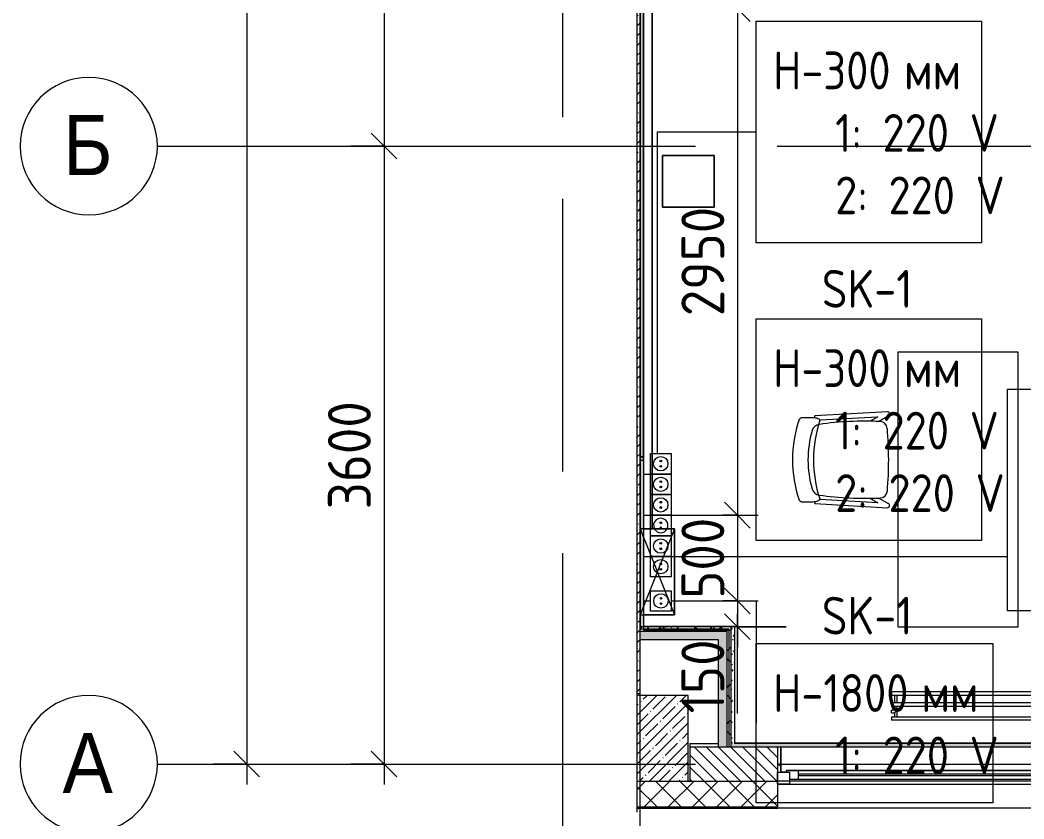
# Model space of a CAD drawing. Header units: millimetres. Extents: x 35147 to 231677, y -8553 to 29000.
# Drawn here: x 35147 to 40996, y -320 to 4334 of the extents above; entities that cross this region are included whole.
import ezdxf

# ---------------------------------------------------------------- set-up
doc = ezdxf.new("R2010")
doc.units = ezdxf.units.MM
doc.linetypes.add('Осевая', pattern=[3175, 635, -476.25, 1587.5, -476.25])
for name, color, linetype, lineweight in [('A-ANNO-DIMS', 7, 'Continuous', 9), ('A-ANNO-DIMS-100', 7, 'Continuous', 9), ('A-DETL-GENF', 7, 'Continuous', 9), ('A-GLAZ', 7, 'Continuous', 9), ('A-GLAZ-1', 7, 'Continuous', 13), ('A-WALL', 7, 'Continuous', 9), ('E-ELEC-FIXT-IDEN', 7, 'Continuous', 9), ('I-FURN', 7, 'Continuous', 9), ('I-WALL', 7, 'Continuous', 9), ('M-EQPM', 7, 'Continuous', 9), ('S-COLS', 7, 'Continuous', 9), ('Оси', 7, 'Continuous', 9), ('Оси-1', 7, 'Continuous', 20), ('Оси-2', 7, 'Осевая', 9), ('Электрические приборы', 7, 'Continuous', 9)]:
    doc.layers.add(name, color=color, linetype=linetype, lineweight=lineweight)
for name, color, linetype, lineweight, true_color in [('A-WALL-1', 7, 'Continuous', 9, 0x3c3c3c), ('A-WALL-FNSH-1', 7, 'Continuous', 9, 0x3c3c3c), ('I-FURN-1', 7, 'Continuous', 9, 0xf0f0f0), ('Оси розеток', 7, 'Continuous', 9, 0xff1e23)]:
    doc.layers.add(name, color=color, linetype=linetype, lineweight=lineweight, true_color=true_color)
doc.styles.add('Arial', font='arial.ttf', dxfattribs={"width": 0.9, "height": 350})
doc.styles.add('GOST Common', font='GOST_Common.ttf', dxfattribs={"width": 0.9, "height": 220})
doc.styles.add('ISOCPEUR', font='isocpeur.ttf', dxfattribs={"width": 0.9, "height": 250})
doc.dimstyles.new('ISO-2_5_0_9К_БОЛЬШОЙ', dxfattribs={"dimscale": 304.8, "dimtxt": 248.995294, "dimasz": 0.492126, "dimexe": 0.393701, "dimexo": 0.984252, "dimgap": 0, "dimtad": 1, "dimdec": 0, "dimrnd": 10, "dimzin": 0, "dimdsep": 46, "dimtxsty": 'ISOCPEUR', "dimblk1": 'OBLIQUE', "dimblk2": 'OBLIQUE', "dimsah": 1, "dimcen": 0.09, "dimdle": 0.393701, "dimazin": 0, "dimtfac": 1, "dimtdec": 4, "dimtix": 1, "dimtmove": 0, "dimatfit": 3, "dimfxl": 1, "dimtvp": 1, "dimtolj": 1, "dimtzin": 0, "dimarcsym": 2})
doc.dimstyles.new('ISO-2_5_0_9К_БОЛЬШОЙ_1', dxfattribs={"dimscale": 304.8, "dimtxt": 248.995294, "dimasz": 0.492126, "dimexe": 0.393701, "dimexo": 0.984252, "dimgap": 0, "dimtad": 1, "dimdec": 0, "dimrnd": 10, "dimzin": 0, "dimdsep": 46, "dimtxsty": 'ISOCPEUR', "dimblk1": 'OBLIQUE', "dimblk2": 'OBLIQUE', "dimsah": 1, "dimcen": 0.09, "dimdle": 0.393701, "dimazin": 0, "dimtfac": 1, "dimtdec": 4, "dimtix": 1, "dimtmove": 2, "dimatfit": 3, "dimfxl": 1, "dimtvp": 1, "dimtolj": 1, "dimtzin": 0, "dimarcsym": 2})
doc.dimstyles.new('ISO-2_5_0_9К_БОЛЬШОЙ_2', dxfattribs={"dimscale": 304.8, "dimtxt": 248.995294, "dimasz": 0.492126, "dimexe": 0.393701, "dimexo": 0.984252, "dimgap": 0, "dimtad": 1, "dimdec": 0, "dimrnd": 10, "dimzin": 0, "dimdsep": 46, "dimtxsty": 'ISOCPEUR', "dimblk1": 'OBLIQUE', "dimblk2": 'OBLIQUE', "dimsah": 1, "dimcen": 0.09, "dimdle": 0.393701, "dimazin": 0, "dimtfac": 1, "dimtdec": 4, "dimtix": 1, "dimtmove": 1, "dimatfit": 3, "dimfxl": 1, "dimtvp": 1, "dimtolj": 1, "dimtzin": 0, "dimarcsym": 2})
pattern_1 = [(0, (0, 0), (121.92, 30.48), [10.058, -81.382, 10.058, -81.382, -487.68]), (0, (0, 0), (121.92, 30.48), [-182.88, 10.058, -172.822, 10.058, -81.382, -213.36]), (0, (0, 0), (121.92, 30.48), [-457.2, 10.058, -50.902, 10.058, -142.342]), (120, (45.72, 15.24), (-87.356454, 90.345817), [10.058, -81.382, 10.058, -81.382, -487.68]), (120, (45.72, 15.24), (-87.356454, 90.345817), [-182.88, 10.058, -172.822, 10.058, -81.382, -213.36]), (120, (45.72, 15.24), (-87.356454, 90.345817), [-457.2, 10.058, -50.902, 10.058, -142.342]), (240, (60.96, 76.2), (-34.563546, -120.825817), [10.058, -81.382, 10.058, -81.382, -487.68]), (240, (60.96, 76.2), (-34.563546, -120.825817), [-182.88, 10.058, -172.822, 10.058, -81.382, -213.36]), (240, (60.96, 76.2), (-34.563546, -120.825817), [-457.2, 10.058, -50.902, 10.058, -142.342])]
pattern_2 = [(45, (0, 0), (-106.066, 106.066), []), (135, (0, 0), (-106.066, -106.066), [])]

# ---------------------------------------------------------------- blocks, each defined once
blk = doc.blocks.new('BSC_Колонна _Прямоугольная - 500х500-V5-План размещения напольных электротехнических лючков и розеток 2 этажа в осях 12-23')
at = {"layer": 'S-COLS'}
h = blk.add_hatch(dxfattribs=at)
h.set_pattern_fill('FP_6', color=256, style=0, pattern_type=2)
h.set_pattern_definition([(45, (-38790, -150), (-57.02463, 57.02463), []), (45, (-38732.975, -150), (-57.02463, 57.02463), [100.806, -20.161, 3.353, -16.808])])
h.paths.add_polyline_path([(-47.3, -250), (250, -250), (250, 250), (-47.3, 250), (-47.3, 184.8)])
for p, q in [((250, 250), (-47.3, 250)), ((250, -250), (250, 250)), ((-47.3, -250), (250, -250))]:
    blk.add_line(p, q, dxfattribs=at)
blk = doc.blocks.new('120_Окно_СКБ_2Ст - 120_Окно_СКБ_2Ст 3100х2500 _мал_ створка слева-2_-22446420-План размещения напольных электротехнических лючков и розеток 2 этажа в осях 12-23')
at = {"layer": 'A-GLAZ'}
for p, q in [((1550, -57), (-1550, -57)), ((-1430, -107), (-770, -107)), ((-600, -107), (1430, -107)), ((-1530, -127), (-1500, -127)), ((-770, -117), (-1430, -117)), ((-700, -127), (-670, -127)), ((1430, -117), (-600, -117)), ((1500, -127), (1530, -127))]:
    blk.add_line(p, q, dxfattribs=at)
at = {"layer": 'A-GLAZ-1'}
for p, q in [((-1550, -127), (-1550, -57)), ((-1550, -57), (-1480, -57)), ((-1480, -57), (-1480, -127)), ((-720, -127), (-720, -57)), ((-720, -57), (-650, -57)), ((-650, -57), (-650, -127)), ((1480, -127), (1480, -57)), ((1480, -57), (1550, -57)), ((1550, -57), (1550, -127)), ((-720, -87), (-1480, -87)), ((-1480, -87), (-1480, -127)), ((-1430, -137), (-1430, -87)), ((-770, -137), (-770, -87)), ((-720, -127), (-720, -87)), ((1480, -87), (-650, -87)), ((-650, -87), (-650, -127)), ((-600, -137), (-600, -87)), ((1430, -137), (1430, -87)), ((1480, -127), (1480, -87)), ((-1480, -127), (-1550, -127)), ((-1480, -127), (-1500, -127)), ((-1500, -127), (-1500, -137)), ((-1500, -137), (-700, -137)), ((-700, -137), (-1500, -137)), ((-650, -127), (-720, -127)), ((-700, -127), (-720, -127)), ((-700, -137), (-700, -127)), ((-650, -127), (-670, -127)), ((-670, -127), (-670, -137)), ((-670, -137), (1500, -137)), ((1500, -137), (-670, -137)), ((1550, -127), (1480, -127)), ((1500, -127), (1480, -127)), ((1500, -137), (1500, -127))]:
    blk.add_line(p, q, dxfattribs=at)
blk = doc.blocks.new('Chair_1 noor 78578 - 1_4-25422005-План размещения напольных электротехнических лючков и розеток 2 этажа в осях 12-23')
at = {"layer": 'I-FURN-1'}
for p, q in [((-130.5, 405.7), (-130.5, 344.8)), ((359.1, 344.8), (359.1, 405.7)), ((-141.2, 329.7), (-165.1, -92)), ((-136.5, -37.1), (-117.3, 302)), ((345.9, 302), (365.1, -37.1)), ((393.7, -92), (369.8, 329.7)), ((-110.2, 8.6), (-136.5, -37.1)), ((365.1, -37.1), (338.8, 8.6)), ((-139.7, -93.5), (-108.8, -39.9)), ((337.4, -39.9), (368.3, -93.5))]:
    blk.add_line(p, q, dxfattribs=at)
for centre, radius, start, end in [((114.3, -271.9), 732.8, 71.31737, 108.68328), ((114.3, -239.2), 609.6, 73.82647, 106.17353), ((114.3, -279.3), 660.4, 111.69998, 112.75632), ((-37.4, 344.8), 93.1, 180, 204.98637), ((-37.4, 344.8), 93.1, 186.47848, 204.98637), ((-116, 308.2), 6.35, 204.98637, 258.40915), ((-116, 308.2), 6.35, 204.98637, 287.82764), ((114.3, -408), 746, 71.94453, 107.82764), ((1798.9, 37.7), 1909.3, 171.9659, 182.62606), ((-41.4, 297.5), 50.8, 106.17353, 171.9659), ((270, 297.5), 50.8, 8.0341, 73.82647), ((-1570.3, 37.7), 1909.3, 357.37394, 8.0341), ((344.3, 307.4), 6.35, 281.41858, 334.47697), ((344.6, 308.2), 6.35, 281.59085, 335.01363), ((266, 344.8), 93.1, 334.47697, 360), ((266, 344.8), 93.1, 335.01363, 353.52152), ((114.3, -279.3), 660.4, 67.24368, 68.30002), ((1798.9, 37.7), 1909.3, 180.87613, 182.33066), ((-1570.3, 37.7), 1909.3, 357.66934, 359.12387), ((-64, -47.7), 44.5, 182.62606, 265.09121), ((292.6, -47.7), 44.4, 275.93956, 357.37394), ((-152.4, -92.7), 12.7, 176.75, 356.75), ((114.8, 2033.8), 2133.6, 265.09121, 274.90442), ((381, -92.7), 12.7, 183.25, 3.25)]:
    blk.add_arc(centre, radius, start, end, dxfattribs=at)
for points in [[(-120.4, 422.3), (-122, 420.8), (-124.7, 417.8), (-127.8, 413.5), (-129.8, 409.4), (-130.4, 406.9), (-130.5, 405.7)], [(359.1, 405.7), (359, 406.9), (358.4, 409.4), (356.4, 413.5), (353.3, 417.8), (350.6, 420.8), (349, 422.3)]]:
    blk.add_open_spline(points, degree=3, dxfattribs=at)
blk = doc.blocks.new('Стол базовый прямоугольный - 1_3-25460678-План размещения напольных электротехнических лючков и розеток 2 этажа в осях 12-23')
at = {"layer": 'I-FURN-1'}
for p, q in [((800, 350), (-800, 350)), ((-800, 350), (-800, -350)), ((800, -350), (800, 350)), ((-800, -350), (800, -350))]:
    blk.add_line(p, q, dxfattribs=at)
blk = doc.blocks.new('Шкаф параметрический - 1_5а-25565868-План размещения напольных электротехнических лючков и розеток 2 этажа в осях 12-23')
at = {"layer": 'I-FURN-1'}
for p, q in [((0, 0), (500, 200)), ((0, 200), (500, 0)), ((500, 200), (0, 200)), ((0, 200), (0, 0)), ((0, 69.9), (0, 200)), ((0, 200), (500, 200)), ((500, 0), (500, 200)), ((500, 200), (500, 20)), ((0, 20), (0, 69.9)), ((0, 0), (500, 0))]:
    blk.add_line(p, q, dxfattribs=at)
blk = doc.blocks.new('Зеркало обычное - Доска-32858947-План размещения напольных электротехнических лючков и розеток 2 этажа в осях 12-23')
at = {"layer": 'I-FURN'}
h = blk.add_hatch(dxfattribs=at)
h.set_pattern_fill('FP_59', color=256, style=0, pattern_type=2)
h.set_pattern_definition([(45, (50, 50), (-199.9995, 0), [141.421, -141.421]), (45, (100, 50), (-199.9995, 0), [70.711, -212.132]), (45, (50, 100), (-199.9995, 0), [70.711, -212.132])])
h.paths.add_polyline_path([(-2005, 40), (2005, 40), (2005, 60), (-2005, 60)])
at = {"layer": 'I-FURN-1'}
for p, q in [((2025, 60), (-2025, 60)), ((-2025, 60), (-2025, 40)), ((2005, 60), (-2005, 60)), ((-2005, 60), (-2005, 40)), ((2005, 60), (-2005, 60)), ((-2005, 40), (-2005, 60)), ((2005, 40), (2005, 60)), ((2005, 60), (2005, 40)), ((2025, 40), (2025, 60)), ((-2025, 40), (2025, 40)), ((-2005, 40), (2005, 40)), ((-2005, 40), (2005, 40))]:
    blk.add_line(p, q, dxfattribs=at)
blk = doc.blocks.new('Блок Розеток и Выключателей - Блок Розеток и Выключателей_SK1-27368977-План размещения напольных электротехнических лючков и розеток 2 этажа в осях 12-23')
at = {"layer": 'A-DETL-GENF'}
for p, q in [((-120, -40), (0, -40)), ((-120, -160), (-120, -40)), ((0, -40), (120, -40)), ((0, -160), (0, -40)), ((0, -40), (0, -160)), ((120, -40), (120, -160)), ((0, -160), (-120, -160)), ((120, -160), (0, -160))]:
    blk.add_line(p, q, dxfattribs=at)
for centre, radius in [((-60, -100), 42), ((60, -100), 42), ((-75.6, -100), 4.8), ((-44.4, -100), 4.8), ((44.4, -100), 4.8), ((75.6, -100), 4.8)]:
    blk.add_circle(centre, radius, dxfattribs=at)
at = {"layer": 'Оси розеток'}
blk.add_line((0, 0), (0, -40), dxfattribs=at)
blk = doc.blocks.new('Блок Розеток и Выключателей - Блок Розеток и Выключателей_SK1-V147-План размещения напольных электротехнических лючков и розеток 2 этажа в осях 12-23')
at = {"layer": 'A-DETL-GENF'}
for p, q in [((-120, -40), (-80.3, -40)), ((-120, -160), (-120, -40)), ((-80.3, -40), (0, -40)), ((0, -40), (120, -40)), ((0, -160), (0, -40)), ((0, -40), (0, -160)), ((120, -40), (120, -160)), ((-80.3, -160), (-120, -160)), ((0, -160), (-80.3, -160)), ((120, -160), (0, -160))]:
    blk.add_line(p, q, dxfattribs=at)
for centre, radius in [((60, -100), 42), ((-44.4, -100), 4.8), ((44.4, -100), 4.8), ((75.6, -100), 4.8)]:
    blk.add_circle(centre, radius, dxfattribs=at)
for centre, radius, start, end in [((-60, -100), 42, 239.4436, 120.5564), ((-60, -100), 42, 120.5564, 180), ((-60, -100), 42, 180, 239.4436), ((-75.6, -100), 4.8, 181.52089, 178.47911)]:
    blk.add_arc(centre, radius, start, end, dxfattribs=at)
at = {"layer": 'Оси розеток'}
blk.add_line((0, 0), (0, -40), dxfattribs=at)
blk = doc.blocks.new('Блок Розеток и Выключателей - Блок Розеток и Выключателей_SK1-27362739-План размещения напольных электротехнических лючков и розеток 2 этажа в осях 12-23')
at = {"layer": 'A-DETL-GENF'}
for p, q in [((-60, -40), (60, -40)), ((-60, -160), (-60, -40)), ((60, -40), (60, -160)), ((60, -160), (-60, -160))]:
    blk.add_line(p, q, dxfattribs=at)
for centre, radius in [((0, -100), 42), ((-15.6, -100), 4.8), ((15.6, -100), 4.8)]:
    blk.add_circle(centre, radius, dxfattribs=at)
at = {"layer": 'Оси розеток'}
blk.add_line((0, 0), (0, -40), dxfattribs=at)
blk = doc.blocks.new('radiator_prado_classic_z_tip_30_po exemplyaru - Classic Z Тип 30-500-30677899-План размещения напольных электротехнических лючков и розеток 2 этажа в осях 12-23')
at = {"layer": 'M-EQPM'}
for p, q in [((0, 228), (0, 210)), ((1600, 228), (0, 228)), ((0, 210), (1600, 210)), ((17.5, 210), (17.5, 164)), ((32.5, 164), (32.5, 210)), ((1567.5, 210), (1567.5, 164)), ((1582.5, 164), (1582.5, 210)), ((1600, 210), (1600, 228)), ((1600, 164), (0, 164)), ((0, 164), (0, 146)), ((0, 146), (1600, 146)), ((17.5, 121.5), (0, 121.5)), ((17.5, 121.5), (0, 121.5)), ((0, 121.5), (0, 121.2)), ((0, 106.5), (0, 121.5)), ((0, 121.2), (0, 121.2)), ((17.5, 146), (17.5, 121.5)), ((32.5, 82), (32.5, 146)), ((1567.5, 146), (1567.5, 82)), ((1582.5, 121.5), (1582.5, 146)), ((1600, 121.5), (1582.5, 121.5)), ((1600, 121.5), (1582.5, 121.5)), ((1600, 146), (1600, 164)), ((1600, 121.5), (1600, 106.5)), ((1600, 121.2), (1600, 121.5)), ((1600, 121.5), (1600, 121.2)), ((1600, 121.2), (1600, 121.5)), ((0, 106.8), (0, 106.5)), ((0, 106.8), (0, 106.8)), ((0, 106.5), (17.5, 106.5)), ((0, 106.5), (17.5, 106.5)), ((1600, 82), (0, 82)), ((0, 82), (0, 64)), ((1600, 64), (0, 64)), ((17.5, 106.5), (17.5, 82)), ((1582.5, 82), (1582.5, 106.5)), ((1582.5, 106.5), (1600, 106.5)), ((1582.5, 106.5), (1600, 106.5)), ((1600, 106.5), (1600, 106.8)), ((1600, 106.8), (1600, 106.5)), ((1600, 106.5), (1600, 106.8)), ((1600, 64), (1600, 82))]:
    blk.add_line(p, q, dxfattribs=at)
for points, knots in [([(25, 114), (24.5, 114.5), (23.6, 115.4), (22.4, 116.6), (21.6, 117.4), (21.1, 117.9), (20.8, 118.2), (20.5, 118.5), (20.2, 118.8), (19.8, 119.1), (19.6, 119.4), (19.3, 119.7), (19, 120), (18.7, 120.3), (18.5, 120.5), (18.3, 120.7), (18.1, 120.9), (17.9, 121.1), (17.8, 121.2), (17.7, 121.3), (17.5, 121.5), (17.5, 121.5), (17.5, 121.5)], [0, 0, 0, 0, 0.142857, 0.285714, 0.357143, 0.392857, 0.428571, 0.464286, 0.5, 0.535714, 0.571429, 0.607143, 0.642857, 0.678571, 0.714286, 0.75, 0.785714, 0.821429, 0.857143, 0.892857, 0.928571, 1, 1, 1, 1]), ([(1575, 114), (1575.5, 114.5), (1576.4, 115.4), (1577.6, 116.6), (1578.4, 117.4), (1578.9, 117.9), (1579.2, 118.2), (1579.5, 118.5), (1579.8, 118.8), (1580.1, 119.2), (1580.4, 119.4), (1580.7, 119.7), (1581, 120), (1581.3, 120.3), (1581.5, 120.5), (1581.7, 120.7), (1581.9, 120.9), (1582.1, 121.1), (1582.2, 121.2), (1582.3, 121.3), (1582.5, 121.5), (1582.5, 121.5), (1582.5, 121.5)], [0, 0, 0, 0, 0.142857, 0.285714, 0.357143, 0.392857, 0.428571, 0.464286, 0.5, 0.535714, 0.571429, 0.607143, 0.642857, 0.678571, 0.714286, 0.75, 0.785714, 0.821429, 0.857143, 0.892857, 0.928571, 1, 1, 1, 1]), ([(17.5, 106.5), (17.5, 106.5), (17.5, 106.5), (17.7, 106.7), (17.8, 106.8), (17.9, 106.9), (18.1, 107.1), (18.3, 107.3), (18.5, 107.5), (18.7, 107.7), (19, 108), (19.3, 108.3), (19.6, 108.6), (19.8, 108.9), (20.3, 109.3), (20.7, 109.7), (21.1, 110.1), (21.6, 110.6), (22.4, 111.4), (23.6, 112.6), (24.5, 113.5), (25, 114)], [0, 0, 0, 0, 0.071429, 0.107143, 0.142857, 0.178571, 0.214286, 0.25, 0.285714, 0.321429, 0.357143, 0.392857, 0.428571, 0.464286, 0.5, 0.571429, 0.607143, 0.642857, 0.714286, 0.857143, 1, 1, 1, 1]), ([(1582.5, 106.5), (1582.5, 106.5), (1582.5, 106.5), (1582.3, 106.7), (1582.2, 106.8), (1582.1, 106.9), (1581.9, 107.1), (1581.7, 107.3), (1581.5, 107.5), (1581.3, 107.7), (1581, 108), (1580.7, 108.3), (1580.4, 108.6), (1580.1, 108.8), (1579.7, 109.3), (1579.3, 109.7), (1578.9, 110.1), (1578.4, 110.6), (1577.6, 111.4), (1576.4, 112.6), (1575.5, 113.5), (1575, 114)], [0, 0, 0, 0, 0.071429, 0.107143, 0.142857, 0.178571, 0.214286, 0.25, 0.285714, 0.321429, 0.357143, 0.392857, 0.428571, 0.464286, 0.5, 0.571429, 0.607143, 0.642857, 0.714286, 0.857143, 1, 1, 1, 1])]:
    blk.add_open_spline(points, degree=3, knots=knots, dxfattribs=at)
blk = doc.blocks.new('DET_L_Линия разрыва - М100-30654842-План размещения напольных электротехнических лючков и розеток 2 этажа в осях 12-23')
at = {"layer": 'A-DETL-GENF'}
blk.add_line((24079.7, 0), (12339.9, 0), dxfattribs=at)
blk = doc.blocks.new('Ось сетки - D8-29747960-План размещения напольных электротехнических лючков и розеток 2 этажа в осях 12-23')
at = {"layer": 'Оси-1'}
for start, end in [(360, 180), (180, 360)]:
    blk.add_arc((0, 0), 4, start, end, dxfattribs=at)
blk = doc.blocks.new('DIMBLOCK11-План размещения напольных электротехнических лючков и розеток 2 этажа в осях 12-23')
at = {"layer": 'A-ANNO-DIMS-100', "lineweight": 20}
for p, q in [((37267.4, 7800), (37192.4, 7875)), ((37267.4, 7800), (37342.4, 7725)), ((37267.4, 3600), (37192.4, 3675)), ((37267.4, 3600), (37342.4, 3525))]:
    blk.add_line(p, q, dxfattribs=at)
at = {"layer": 'A-ANNO-DIMS-100'}
for p, q in [((37073.5, 7800), (37387.4, 7800)), ((37267.4, 7800), (37073.5, 7800)), ((37267.4, 7800), (37267.4, 3600)), ((37073.5, 3600), (37387.4, 3600)), ((37267.4, 3600), (37073.5, 3600))]:
    blk.add_line(p, q, dxfattribs=at)
at = {"layer": 'A-ANNO-DIMS-100', "color": 0, "insert": (36940.8, 5372), "char_height": 250, "width": 787.208, "attachment_point": 1, "rotation": 90, "line_spacing_factor": 1.149209, "style": 'ISOCPEUR'}
blk.add_mtext('4200', dxfattribs=at)
blk = doc.blocks.new('_Oblique')
at = {"color": 0, "linetype": 'ByBlock', "lineweight": -2}
blk.add_line((-0.5, -0.5), (0.5, 0.5), dxfattribs=at)
blk = doc.blocks.new('DIMBLOCK12-План размещения напольных электротехнических лючков и розеток 2 этажа в осях 12-23')
at = {"layer": 'A-ANNO-DIMS-100', "lineweight": 20}
for p, q in [((37267.4, 3600), (37192.4, 3675)), ((37267.4, 3600), (37342.4, 3525)), ((37267.4, 0), (37192.4, 75)), ((37267.4, 0), (37342.4, -75))]:
    blk.add_line(p, q, dxfattribs=at)
at = {"layer": 'A-ANNO-DIMS-100'}
for p, q in [((37073.5, 3600), (37387.4, 3600)), ((37267.4, 3600), (37073.5, 3600)), ((37267.4, 3600), (37267.4, -120)), ((37073.5, 0), (37387.4, 0)), ((37267.4, 0), (37073.5, 0))]:
    blk.add_line(p, q, dxfattribs=at)
at = {"layer": 'A-ANNO-DIMS-100', "color": 0, "insert": (36940.8, 1484), "char_height": 250, "width": 758.478, "attachment_point": 1, "rotation": 90, "line_spacing_factor": 1.149209, "style": 'ISOCPEUR'}
blk.add_mtext('3600', dxfattribs=at)
blk = doc.blocks.new('DIMBLOCK13-План размещения напольных электротехнических лючков и розеток 2 этажа в осях 12-23')
at = {"layer": 'A-ANNO-DIMS-100'}
for p, q in [((36467.4, 27120), (36467.4, -120)), ((36273.5, 27000), (36587.4, 27000)), ((36467.4, 27000), (36273.5, 27000)), ((36273.5, 0), (36587.4, 0)), ((36467.4, 0), (36273.5, 0))]:
    blk.add_line(p, q, dxfattribs=at)
at = {"layer": 'A-ANNO-DIMS-100', "lineweight": 20}
for p, q in [((36467.4, 27000), (36392.4, 27075)), ((36467.4, 27000), (36542.4, 26925)), ((36467.4, 0), (36392.4, 75)), ((36467.4, 0), (36542.4, -75))]:
    blk.add_line(p, q, dxfattribs=at)
at = {"layer": 'A-ANNO-DIMS-100', "color": 0, "insert": (36140.8, 13572), "char_height": 250, "width": 948.097, "attachment_point": 1, "rotation": 90, "line_spacing_factor": 1.149209, "style": 'ISOCPEUR'}
blk.add_mtext('27000', dxfattribs=at)
blk = doc.blocks.new('DIMBLOCK33-План размещения напольных электротехнических лючков и розеток 2 этажа в осях 12-23')
at = {"layer": 'A-ANNO-DIMS-100'}
for p, q in [((39326.8, 4520), (39326.8, 1449.8)), ((39241, 4400), (39446.8, 4400)), ((39326.8, 4400), (39241, 4400)), ((39240, 1449.8), (39446.8, 1449.8)), ((39326.8, 1449.8), (39240, 1449.8))]:
    blk.add_line(p, q, dxfattribs=at)
at = {"layer": 'A-ANNO-DIMS-100', "lineweight": 20}
for p, q in [((39326.8, 4400), (39251.8, 4475)), ((39326.8, 4400), (39401.8, 4325)), ((39326.8, 1449.8), (39251.8, 1524.8)), ((39326.8, 1449.8), (39401.8, 1374.8))]:
    blk.add_line(p, q, dxfattribs=at)
at = {"layer": 'A-ANNO-DIMS-100', "color": 0, "insert": (39000.2, 2608.9), "char_height": 250, "width": 758.478, "attachment_point": 1, "rotation": 90, "line_spacing_factor": 1.149209, "style": 'ISOCPEUR'}
blk.add_mtext('2950', dxfattribs=at)
blk = doc.blocks.new('DIMBLOCK34-План размещения напольных электротехнических лючков и розеток 2 этажа в осях 12-23')
at = {"layer": 'A-ANNO-DIMS-100', "lineweight": 20}
for p, q in [((39326.8, 1449.8), (39251.8, 1524.8)), ((39326.8, 1449.8), (39401.8, 1374.8)), ((39326.8, 950), (39251.8, 1025)), ((39326.8, 950), (39401.8, 875))]:
    blk.add_line(p, q, dxfattribs=at)
at = {"layer": 'A-ANNO-DIMS-100'}
for p, q in [((39240, 1449.8), (39446.8, 1449.8)), ((39326.8, 1449.8), (39240, 1449.8)), ((39326.8, 1449.8), (39326.8, 950)), ((39241, 950), (39446.8, 950)), ((39326.8, 950), (39241, 950))]:
    blk.add_line(p, q, dxfattribs=at)
at = {"layer": 'A-ANNO-DIMS-100', "color": 0, "insert": (39000.2, 962.9), "char_height": 250, "width": 568.858, "attachment_point": 1, "rotation": 90, "line_spacing_factor": 1.149209, "style": 'ISOCPEUR'}
blk.add_mtext('500', dxfattribs=at)
blk = doc.blocks.new('DIMBLOCK35-План размещения напольных электротехнических лючков и розеток 2 этажа в осях 12-23')
at = {"layer": 'A-ANNO-DIMS-100', "lineweight": 20}
for p, q in [((39326.8, 950), (39251.8, 1025)), ((39326.8, 950), (39401.8, 875)), ((39326.8, 800), (39251.8, 875)), ((39326.8, 800), (39401.8, 725))]:
    blk.add_line(p, q, dxfattribs=at)
at = {"layer": 'A-ANNO-DIMS-100'}
for p, q in [((39241, 950), (39446.8, 950)), ((39326.8, 950), (39241, 950)), ((39326.8, 950), (39326.8, 680)), ((39326.8, 826), (39326.8, 875)), ((39326.8, 295.1), (39326.8, 826)), ((39610, 800), (39206.8, 800)), ((39326.8, 800), (39610, 800))]:
    blk.add_line(p, q, dxfattribs=at)
at = {"layer": 'A-ANNO-DIMS-100', "color": 0, "insert": (39000.2, 295.1), "char_height": 250, "width": 517.144, "attachment_point": 1, "rotation": 90, "line_spacing_factor": 1.149209, "style": 'ISOCPEUR'}
blk.add_mtext('150', dxfattribs=at)

msp = doc.modelspace()

# ---------------------------------------------------------------- hatches: boundary and pattern name
at = {"layer": 'A-WALL'}
h = msp.add_hatch(dxfattribs=at)
h.set_pattern_fill('FP_20', color=256, style=0, pattern_type=2)
h.set_pattern_definition([(135, (0, 0), (-35.35534, -35.35534), [])])
h.paths.add_polyline_path([(42660, -100), (42910, -100), (42910, 100), (42660, 100)])
h.paths.add_polyline_path([(39560, -100), (39560, 100), (39050, 100), (39050, -100)])
h = msp.add_hatch(dxfattribs=at)
h.set_pattern_fill('FP_21', color=256, style=0, pattern_type=2)
h.set_pattern_definition([(45, (0, 0), (-70.71068, 70.71068), []), (135, (0, 0), (-70.71068, -70.71068), [])])
h.paths.add_polyline_path([(75397.3, -250), (75700, -250), (75700, -100), (71560, -100), (71560, -250), (74669.4, -250)])
h.paths.add_polyline_path([(70302.2, -250), (70660, -250), (70660, -100), (67060, -100), (67060, -250), (69574.4, -250)])
h.paths.add_polyline_path([(65207.2, -250), (66160, -250), (66160, -100), (65160, -100), (65160, -250)])
h.paths.add_polyline_path([(61567.9, -250), (62060, -250), (62060, -100), (60910, -100), (60910, -250)])
h.paths.add_polyline_path([(58060, -250), (58810, -250), (58810, -100), (58060, -100), (58060, -244.2)])
h.paths.add_polyline_path([(56910, -250), (57160, -250), (57160, -100), (56410, -100), (56410, -250)])
h.paths.add_polyline_path([(52410, -250), (53310, -250), (53310, -100), (51910, -100), (51910, -250)])
h.paths.add_polyline_path([(47410, -250), (48810, -250), (48810, -100), (47410, -100), (47410, -244.2)])
h.paths.add_polyline_path([(43371.3, -250), (44036.3, -250), (44036.3, -100), (42660, -100), (42660, -250)])
h.paths.add_polyline_path([(44936.3, -250), (45310, -250), (45310, -100), (44936.3, -100), (44936.3, -244.2)])
h.paths.add_polyline_path([(39560, -250), (39560, -100), (38742.7, -100), (38742.7, -250), (39040, -250)])
at = {"layer": 'I-WALL'}
h = msp.add_hatch(dxfattribs=at)
h.set_pattern_fill('FP_17', color=256, style=0, pattern_type=2)
h.set_pattern_definition([(45, (0, 0), (-57.02463, 57.02463), []), (45, (57.025, 0), (-57.02463, 57.02463), [100.806, -20.161, 3.353, -16.808])])
h.paths.add_polyline_path([(38742.7, 410), (38760, 410), (38760, 7400), (38742.7, 7400), (38742.7, 700.2)])
h = msp.add_hatch(dxfattribs=at)
h.set_pattern_fill('FP_58', color=256, style=0, pattern_type=2)
h.set_pattern_definition(pattern_1)
h.paths.add_polyline_path([(38760, 800), (38780, 800), (38780, 7380), (38760, 7380), (38760, 869.5)])
h = msp.add_hatch(dxfattribs=at)
h.set_pattern_fill('FP_60', color=256, style=0, pattern_type=2)
h.set_pattern_definition(pattern_2)
h.paths.add_polyline_path([(39277.5, 787.5), (39290, 787.5), (39290, 800), (38760, 800), (38760, 787.5)])
h = msp.add_hatch(dxfattribs=at)
h.set_pattern_fill('FP_60', color=256, style=0, pattern_type=2)
h.set_pattern_definition(pattern_2)
h.paths.add_polyline_path([(39265, 775), (39277.5, 775), (39277.5, 787.5), (38760, 787.5), (38760, 775)])
for points in [[(39215, 725), (39265, 725), (39265, 775), (38760, 775), (38760, 725)], [(39265, 100), (39265, 725), (39215, 725), (39215, 100)]]:
    msp.add_hatch(color=256, dxfattribs=at).paths.add_polyline_path(points)
h = msp.add_hatch(dxfattribs=at)
h.set_pattern_fill('FP_58', color=256, style=0, pattern_type=2)
h.set_pattern_definition(pattern_1)
h.paths.add_polyline_path([(39290, 780), (39290, 800), (38780, 800), (38780, 780)])
h = msp.add_hatch(dxfattribs=at)
h.set_pattern_fill('FP_60', color=256, style=0, pattern_type=2)
h.set_pattern_definition(pattern_2)
h.paths.add_polyline_path([(39265, 100), (39277.5, 100), (39277.5, 775), (39265, 775), (39265, 334.8)])
h = msp.add_hatch(dxfattribs=at)
h.set_pattern_fill('FP_60', color=256, style=0, pattern_type=2)
h.set_pattern_definition(pattern_2)
h.paths.add_polyline_path([(39290, 100), (39290, 787.5), (39277.5, 787.5), (39277.5, 100)])
h = msp.add_hatch(dxfattribs=at)
h.set_pattern_fill('FP_58', color=256, style=0, pattern_type=2)
h.set_pattern_definition(pattern_1)
h.paths.add_polyline_path([(39290, 120), (39310, 121), (39310, 800), (39290, 800), (39290, 334.8)])
h = msp.add_hatch(dxfattribs=at)
h.set_pattern_fill('FP_58', color=256, style=0, pattern_type=2)
h.set_pattern_definition(pattern_1)
h.paths.add_polyline_path([(42890, 100), (42890, 120), (39290, 120), (39290, 100), (42643.4, 100)])
h = msp.add_hatch(dxfattribs=at)
h.set_pattern_fill('FP_58', color=256, style=0, pattern_type=2)
h.set_pattern_definition(pattern_1)
h.paths.add_polyline_path([(39580, -48), (39580, 100), (39560, 100), (39560, -48)])

# ---------------------------------------------------------------- linework, layer by layer
at = {"layer": 'A-WALL'}
for p, q in [((38760, 787.5), (38760, 7400)), ((38760, 7380), (38760, 800)), ((38780, 7379), (38780, 800)), ((38760, 787.5), (39277.5, 787.5)), ((38760, 775), (39265, 775)), ((39265, 775), (39265, 100)), ((39277.5, 787.5), (39277.5, 100)), ((39310, 800), (39310, 120)), ((42890, 120), (39310, 120)), ((39040, -100), (39560, -100)), ((38742.7, -250), (39560, -250)), ((38742.7, -253), (39560, -253)), ((42660, -258), (39560, -258))]:
    msp.add_line(p, q, dxfattribs=at)
at = {"layer": 'A-WALL-1'}
for p, q in [((39310, 800), (38760, 800)), ((38760, 410), (38760, 787.5)), ((38780, 800), (38780, 780)), ((38780, 780), (39290, 780)), ((39290, 100), (39290, 800)), ((38760, 725), (39215, 725)), ((39215, 725), (39215, 100)), ((38742.7, 410), (38760, 410)), ((39050, 100), (39050, -100)), ((39050, 100), (42910, 100)), ((39560, 100), (39560, -250)), ((39580, -48), (39580, 100)), ((39560, -48), (39580, -48))]:
    msp.add_line(p, q, dxfattribs=at)
at = {"layer": 'A-WALL-FNSH-1'}
for p, q in [((38781, 801), (38781, 7380)), ((39311, 801), (38781, 801)), ((39311, 121), (39311, 801)), ((42889, 121), (39311, 121)), ((39581, -48), (39581, 100)), ((39580, -48), (39581, -48)), ((38742.7, -258), (39560, -258)), ((39560, -258), (39560, -250))]:
    msp.add_line(p, q, dxfattribs=at)
at = {"layer": 'E-ELEC-FIXT-IDEN'}
for p, q in [((38860, 3682.2), (39435.4, 3682.7)), ((38860, 1809.5), (38860, 3682.2)), ((39435.4, 1449.8), (39435.4, 1948.3)), ((40899.4, 1209.8), (40899.4, 1538.8)), ((38940, 1449.8), (39435.4, 1449.8)), ((38940, 1209.8), (40899.4, 1209.8)), ((38941, 950), (39435.4, 950)), ((39435.4, 950), (39435.4, 237.5))]:
    msp.add_line(p, q, dxfattribs=at)
at = {"layer": 'E-ELEC-FIXT-IDEN', "flags": 128}
for points in [[(39435.4, 4328.2), (40748.7, 4328.2), (40748.7, 3037.2), (39435.4, 3037.2)], [(39435.4, 2593.8), (40748.7, 2593.8), (40748.7, 1302.8), (39435.4, 1302.8)], [(40899.4, 2184.3), (42212.7, 2184.3), (42212.7, 893.3), (40899.4, 893.3)], [(39435.4, 701.5), (40814.4, 701.5), (40814.4, -226.5), (39435.4, -226.5)]]:
    msp.add_lwpolyline(points, close=True, dxfattribs=at)
at = {"layer": 'I-FURN-1'}
for p, q in [((38829.9, 1369.5), (38829.9, 4374.5)), ((38829.9, 4374.5), (38829.9, 1369.5)), ((39190.7, 3544.5), (38890.7, 3544.5)), ((38890.7, 3544.5), (38890.7, 3244.5)), ((38890.7, 3244.5), (38890.7, 3544.5)), ((38890.7, 3544.5), (39190.7, 3544.5)), ((39190.7, 3244.5), (39190.7, 3544.5)), ((39190.7, 3544.5), (39190.7, 3244.5)), ((38890.7, 3244.5), (39190.7, 3244.5)), ((39190.7, 3244.5), (38890.7, 3244.5)), ((38780, 1369.5), (38829.9, 1369.5)), ((38829.9, 1369.5), (38780, 1369.5))]:
    msp.add_line(p, q, dxfattribs=at)
at = {"layer": 'I-WALL'}
for p, q in [((39050, 120), (39050, 100)), ((39050, 120), (39215, 120)), ((42660, -100), (39560, -100))]:
    msp.add_line(p, q, dxfattribs=at)
at = {"layer": 'Оси'}
for p, q in [((35946.8, 3600), (38446.8, 3600)), ((38760, -636.3), (38760, 1863.7)), ((38310, -1906.3), (38310, 593.7)), ((35946.8, 0), (38446.8, 0))]:
    msp.add_line(p, q, dxfattribs=at)
at = {"layer": 'Оси-2'}
for p, q in [((38310, 593.7), (38310, 21277.7)), ((38760, 1863.7), (38760, 12700)), ((38446.8, 3600), (82200, 3600)), ((38446.8, 0), (82200, 0))]:
    msp.add_line(p, q, dxfattribs=at)

# ---------------------------------------------------------------- block references
at = {"layer": 'A-DETL-GENF', "rotation": 270.0000000000003}
msp.add_blockref('DET_L_Линия разрыва - М100-30654842-План размещения напольных электротехнических лючков и розеток 2 этажа в осях 12-23', (38742.7, 23799.7), dxfattribs=at)
at = {"layer": 'A-GLAZ', "rotation": 180}
msp.add_blockref('120_Окно_СКБ_2Ст - 120_Окно_СКБ_2Ст 3100х2500 _мал_ створка слева-2_-22446420-План размещения напольных электротехнических лючков и розеток 2 этажа в осях 12-23', (41110, -175), dxfattribs=at)
at = {"layer": 'I-FURN-1'}
for name, p, rotation in [('Зеркало обычное - Доска-32858947-План размещения напольных электротехнических лючков и розеток 2 этажа в осях 12-23', (38819.4, 3794.5), 89.9999999999998), ('Стол базовый прямоугольный - 1_3-25460678-План размещения напольных электротехнических лючков и розеток 2 этажа в осях 12-23', (40612.2, 1600.2), 270.0000000000001), ('Chair_1 noor 78578 - 1_4-25422005-План размещения напольных электротехнических лючков и розеток 2 этажа в осях 12-23', (40108.2, 1658.5), 90), ('Шкаф параметрический - 1_5а-25565868-План размещения напольных электротехнических лючков и розеток 2 этажа в осях 12-23', (38760, 1369.5), 269.9999999999998)]:
    msp.add_blockref(name, p, dxfattribs=dict(at, rotation=rotation))
at = {"layer": 'M-EQPM'}
msp.add_blockref('radiator_prado_classic_z_tip_30_po exemplyaru - Classic Z Тип 30-500-30677899-План размещения напольных электротехнических лючков и розеток 2 этажа в осях 12-23', (40225, 192), dxfattribs=at)
at = {"layer": 'S-COLS'}
msp.add_blockref('BSC_Колонна _Прямоугольная - 500х500-V5-План размещения напольных электротехнических лючков и розеток 2 этажа в осях 12-23', (38790, 150), dxfattribs=at)
at = {"layer": 'Оси-1', "xscale": 99.99999999999993, "yscale": 99.99999999999993, "zscale": 99.99999999999993, "rotation": 269.9999999999994}
for p in [(35546.8, 3600), (35546.8, 0)]:
    msp.add_blockref('Ось сетки - D8-29747960-План размещения напольных электротехнических лючков и розеток 2 этажа в осях 12-23', p, dxfattribs=at)
at = {"layer": 'Электрические приборы', "rotation": 89.9999999999999}
for name, p in [('Блок Розеток и Выключателей - Блок Розеток и Выключателей_SK1-27368977-План размещения напольных электротехнических лючков и розеток 2 этажа в осях 12-23', (38780, 1689.5)), ('Блок Розеток и Выключателей - Блок Розеток и Выключателей_SK1-V147-План размещения напольных электротехнических лючков и розеток 2 этажа в осях 12-23', (38780, 1449.8)), ('Блок Розеток и Выключателей - Блок Розеток и Выключателей_SK1-27368977-План размещения напольных электротехнических лючков и розеток 2 этажа в осях 12-23', (38780, 1209.8)), ('Блок Розеток и Выключателей - Блок Розеток и Выключателей_SK1-27362739-План размещения напольных электротехнических лючков и розеток 2 этажа в осях 12-23', (38781, 950))]:
    msp.add_blockref(name, p, dxfattribs=at)

# ---------------------------------------------------------------- texts
at = {"layer": 'E-ELEC-FIXT-IDEN', "char_height": 220, "attachment_point": 1, "style": 'GOST Common'}
for s, insert, width in [('H-300 ', (39535.4, 4150.6), 923.544), ('мм', (40297.4, 4150.6), 375.19), ('   1: 220 V', (39535.4, 3786.8), 1291.519), ('   2: 220 V', (39535.4, 3423), 1342.025), ('SK-1', (39818.5, 2878.6), 656.582), ('H-300 ', (39535.4, 2416.2), 923.544), ('мм', (40297.4, 2416.2), 375.19), ('   1: 220 V', (39535.4, 2052.4), 1291.519), ('   2: 220 V', (39535.4, 1688.6), 1342.025), ('SK-1', (39818.5, 974.3), 656.582), ('H-1800 ', (39535.4, 523.8), 1046.202), ('мм', (40398.6, 523.8), 375.19), ('   1: 220 V', (39535.4, 160), 1291.519)]:
    msp.add_mtext(s, dxfattribs=dict(at, insert=insert, width=width))
at = {"layer": 'Оси', "char_height": 350, "attachment_point": 1, "style": 'Arial'}
for s, insert, width in [('\\fArial|b0|i0|c204|p34|;\\W.9;Б', (35397.2, 3781), 353.544), ('\\fArial|b0|i0|c204|p34|;\\W.9;А', (35394, 181), 360.759)]:
    msp.add_mtext(s, dxfattribs=dict(at, insert=insert, width=width))

# ---------------------------------------------------------------- dimensions: what is measured, and where the dimension line sits
at = {"layer": 'A-ANNO-DIMS'}
for base, p1, p2, dimstyle, override, picture, middle in [((36467.4, 0), (36573.5, 27000), (36573.5, 0), 'ISO-2_5_0_9К_БОЛЬШОЙ_1', {"dimpost": '<>', "dimfxl": 26999.999823}, 'DIMBLOCK13-План размещения напольных электротехнических лючков и розеток 2 этажа в осях 12-23', (36307.5, 14046)), ((39326.8, 800), (38941, 950), (39310, 800), 'ISO-2_5_0_9К_БОЛЬШОЙ_2', {"dimpost": '<>', "dimfxl": 398.323981}, 'DIMBLOCK35-План размещения напольных электротехнических лючков и розеток 2 этажа в осях 12-23', (39166.9, 553.6))]:
    dim = msp.add_linear_dim(base=base, p1=p1, p2=p2, angle=90, dimstyle=dimstyle, override=override, dxfattribs=at)
    dim.commit()
    dim.dimension.update_dxf_attribs({"geometry": picture, "text_midpoint": middle, "dimtype": 160, "text_rotation": 90})
for base, p1, p2, override, picture, middle in [((37267.4, 3600), (37373.5, 7800), (37373.5, 3600), {"dimpost": '<>', "dimfxl": 4200}, 'DIMBLOCK11-План размещения напольных электротехнических лючков и розеток 2 этажа в осях 12-23', (37142.4, 5700)), ((39326.8, 1449.8), (38941, 4400), (38940, 1449.8), {"dimpost": '<>', "dimfxl": 2950.204319}, 'DIMBLOCK33-План размещения напольных электротехнических лючков и розеток 2 этажа в осях 12-23', (39201.8, 2924.9)), ((37267.4, 0), (37373.5, 3600), (37373.5, 0), {"dimpost": '<>', "dimfxl": 3600}, 'DIMBLOCK12-План размещения напольных электротехнических лючков и розеток 2 этажа в осях 12-23', (37142.4, 1800)), ((39326.8, 950), (38940, 1449.8), (38941, 950), {"dimpost": '<>', "dimfxl": 499.796851}, 'DIMBLOCK34-План размещения напольных электротехнических лючков и розеток 2 этажа в осях 12-23', (39201.8, 1199.9))]:
    dim = msp.add_linear_dim(base=base, p1=p1, p2=p2, angle=90, dimstyle='ISO-2_5_0_9К_БОЛЬШОЙ', override=override, dxfattribs=at)
    dim.commit()
    dim.dimension.update_dxf_attribs({"geometry": picture, "text_midpoint": middle})

doc.saveas('drawing.dxf')
